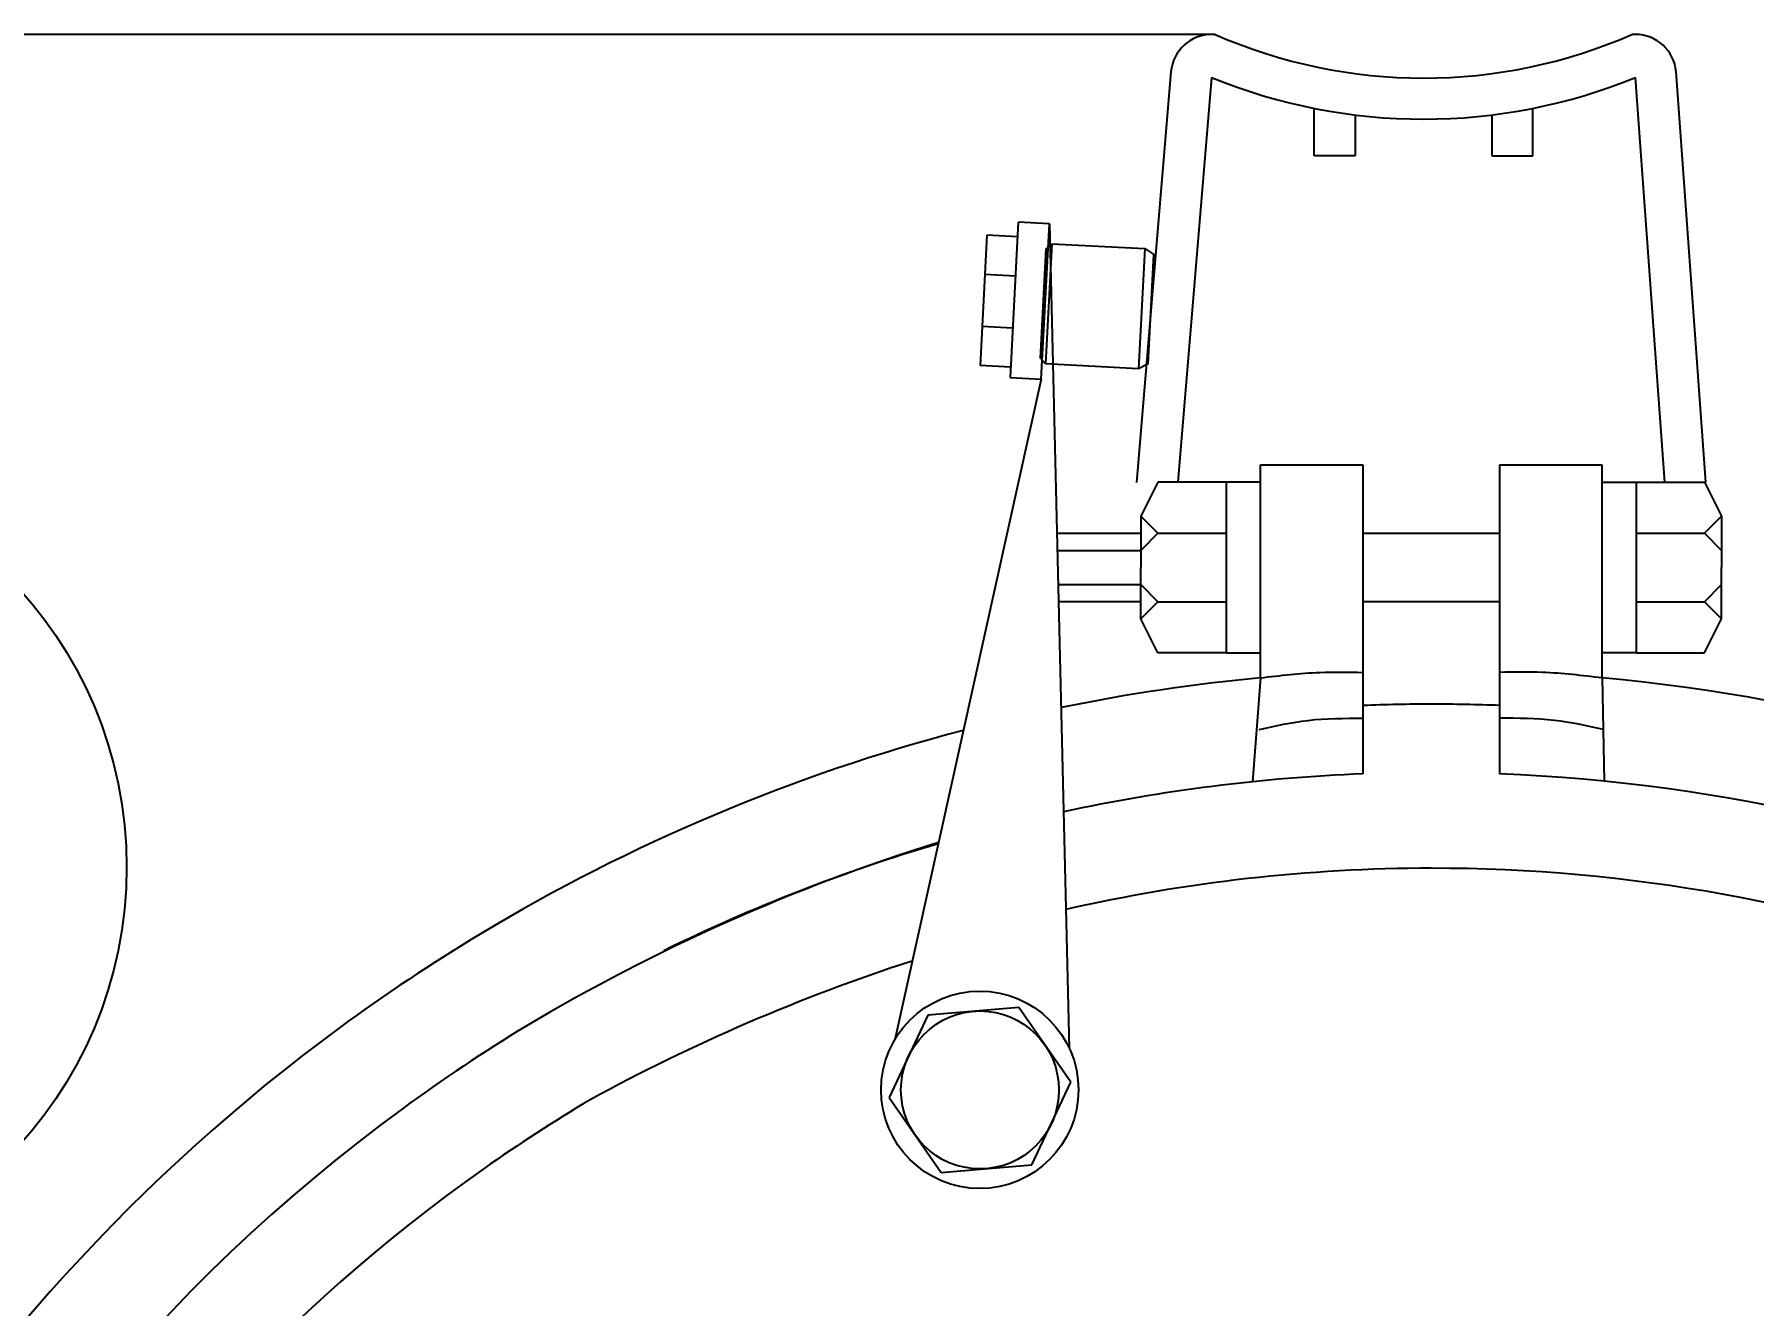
# Model space of a CAD drawing. Extents: x 4438 to 384502, y -178203 to -21188.
# Drawn here: x 381849.9 to 381997.7, y -173374.6 to -173265.3 of the extents above; entities that cross this region are included whole.
import ezdxf

# ---------------------------------------------------------------- set-up
doc = ezdxf.new("R2010")
doc.units = 0
doc.header["$LTSCALE"] = 8
doc.header["$MEASUREMENT"] = 0
doc.layers.get('0').update_dxf_attribs({"linetype": 'CONTINUOUS'})
doc.layers.get('DEFPOINTS').update_dxf_attribs({"linetype": 'CONTINUOUS'})
doc.layers.add('PL', color=5, linetype='CONTINUOUS')
doc.styles.add('DFT', font='simplex', dxfattribs={"width": 0.67, "bigfont": 'dft'})
doc.dimstyles.new('INTE$0', dxfattribs={"dimscale": 5, "dimtxt": 4, "dimasz": 3, "dimexe": 3, "dimexo": 0, "dimgap": 1, "dimtad": 1, "dimdec": 3, "dimdsep": 46, "dimtxsty": 'DFT', "dimcen": 0, "dimclrd": 3, "dimclre": 3, "dimclrt": 6, "dimadec": 0, "dimazin": 0, "dimtfac": 1, "dimtdec": 3, "dimtix": 1, "dimtmove": 1, "dimatfit": 0, "dimfxl": 1, "dimtolj": 1, "dimtzin": 0, "dimarcsym": 0})

# ---------------------------------------------------------------- blocks, each defined once
blk = doc.blocks.new('*D15')
at = {"color": 3, "lineweight": -2, "transparency": 16777216}
for p, q in [((381951.4, -173265.34), (381675.29, -173265.34)), ((381690.29, -173295.34), (381690.29, -173670.17)), ((381913.05, -173700.17), (381675.29, -173700.17))]:
    blk.add_line(p, q, dxfattribs=at)
at = {"color": 3, "transparency": 16777216}
for points in [[(381685.29, -173295.34), (381695.29, -173295.34), (381690.29, -173265.34)], [(381685.29, -173670.17), (381695.29, -173670.17), (381690.29, -173700.17)]]:
    blk.add_solid(points, dxfattribs=at)
at = {"layer": 'DEFPOINTS', "color": 0, "transparency": 16777216}
for p in [(381951.4, -173265.34), (381690.29, -173700.17), (381913.05, -173700.17)]:
    blk.add_point(p, dxfattribs=at)
at = {"color": 6, "transparency": 16777216, "insert": (381655.29, -173482.75), "char_height": 45, "attachment_point": 5, "rotation": 90, "style": 'DFT'}
blk.add_mtext('\\A1;895', dxfattribs=at)

msp = doc.modelspace()

# ---------------------------------------------------------------- linework, layer by layer
at = {"layer": 'PL', "color": 7, "ltscale": 0.5}
for p, q in [((381951.396, -173265.337), (381951.113, -173265.337)), ((381987.518, -173265.337), (381987.235, -173265.337)), ((381947.6, -173268.567), (381944.638, -173303.864)), ((381951.098, -173269.039), (381948.179, -173303.819)), ((381990.067, -173303.819), (381987.533, -173269.039)), ((381993.58, -173303.819), (381991.031, -173268.567)), ((381959.915, -173275.787), (381959.915, -173271.695)), ((381978.716, -173275.787), (381978.716, -173271.695)), ((381963.44, -173272.262), (381963.44, -173275.787)), ((381975.191, -173272.262), (381975.191, -173275.787)), ((381963.44, -173275.787), (381959.915, -173275.787)), ((381975.191, -173275.787), (381978.716, -173275.787)), ((381934.462, -173281.492), (381933.764, -173294.82)), ((381937.146, -173281.633), (381934.462, -173281.492)), ((381936.447, -173294.961), (381937.146, -173281.633)), ((381937.146, -173281.633), (381938.856, -173352.47)), ((381931.781, -173282.603), (381931.193, -173293.811)), ((381934.397, -173282.74), (381931.781, -173282.603)), ((381936.377, -173293.17), (381936.869, -173283.783)), ((381937.363, -173283.338), (381936.822, -173293.664)), ((381936.869, -173283.783), (381937.363, -173283.338)), ((381937.363, -173283.338), (381945.343, -173283.756)), ((381945.343, -173283.756), (381944.801, -173294.082)), ((381945.343, -173283.756), (381946.134, -173284.268)), ((381945.642, -173293.656), (381946.134, -173284.268)), ((381934.22, -173286.11), (381931.604, -173285.973)), ((381933.986, -173290.579), (381931.37, -173290.442)), ((381933.809, -173293.948), (381931.193, -173293.811)), ((381936.822, -173293.664), (381936.377, -173293.17)), ((381944.801, -173294.082), (381936.822, -173293.664)), ((381945.642, -173293.656), (381944.801, -173294.082)), ((381936.447, -173294.961), (381923.853, -173351.756)), ((381933.764, -173294.82), (381936.447, -173294.961)), ((381955.287, -173320.659), (381955.287, -173302.35)), ((381955.287, -173302.35), (381964.1, -173302.35)), ((381964.1, -173302.35), (381964.1, -173328.905)), ((381975.85, -173302.35), (381975.85, -173328.904)), ((381975.85, -173302.35), (381984.663, -173302.35)), ((381984.663, -173320.657), (381984.663, -173302.35)), ((381946.474, -173303.819), (381945.006, -173306.757)), ((381952.35, -173303.819), (381946.474, -173303.819)), ((381955.287, -173303.819), (381952.35, -173303.819)), ((381952.35, -173303.819), (381952.35, -173318.507)), ((381984.663, -173303.819), (381987.601, -173303.819)), ((381987.601, -173303.819), (381993.476, -173303.819)), ((381987.601, -173303.819), (381987.601, -173318.507)), ((381993.476, -173303.819), (381994.945, -173306.757)), ((381946.474, -173308.226), (381945.006, -173306.757)), ((381945.006, -173306.757), (381945.006, -173311.163)), ((381993.476, -173308.226), (381994.945, -173306.757)), ((381994.945, -173306.757), (381994.945, -173311.163)), ((381937.788, -173308.226), (381945.006, -173308.226)), ((381946.474, -173308.226), (381945.006, -173309.694)), ((381946.474, -173308.226), (381952.35, -173308.226)), ((381964.1, -173308.226), (381975.85, -173308.226)), ((381987.601, -173308.226), (381992.007, -173308.226)), ((381992.007, -173308.226), (381993.476, -173308.226)), ((381993.476, -173308.226), (381994.945, -173309.694)), ((381937.823, -173309.694), (381945.006, -173309.694)), ((381945.006, -173315.57), (381945.006, -173311.163)), ((381994.945, -173315.57), (381994.945, -173311.163)), ((381937.894, -173312.632), (381945.006, -173312.632)), ((381946.474, -173314.101), (381945.006, -173312.632)), ((381993.476, -173314.101), (381994.945, -173312.632)), ((381945.006, -173314.101), (381937.93, -173314.101)), ((381946.474, -173314.101), (381945.006, -173315.57)), ((381946.474, -173314.101), (381952.35, -173314.101)), ((381975.85, -173314.101), (381964.1, -173314.101)), ((381987.601, -173314.101), (381993.476, -173314.101)), ((381993.476, -173314.101), (381994.945, -173315.57)), ((381946.474, -173318.507), (381945.006, -173315.57)), ((381993.476, -173318.507), (381994.945, -173315.57)), ((381952.35, -173318.507), (381946.474, -173318.507)), ((381952.35, -173318.507), (381955.287, -173318.507)), ((381987.601, -173318.507), (381984.663, -173318.507)), ((381987.601, -173318.507), (381993.476, -173318.507)), ((381955.287, -173320.659), (381954.621, -173329.579)), ((381984.663, -173320.657), (381984.85, -173329.528)), ((381934.516, -173348.981), (381926.705, -173349.638)), ((381938.99, -173355.416), (381934.516, -173348.981)), ((381926.705, -173349.638), (381923.369, -173356.731)), ((381935.654, -173362.509), (381938.99, -173355.416)), ((381923.369, -173356.731), (381927.844, -173363.166)), ((381927.844, -173363.166), (381935.654, -173362.509))]:
    msp.add_line(p, q, dxfattribs=at)
at = {"layer": 'PL', "ltscale": 0.5}
msp.add_circle((381822.181, -173336.923), 35.637, dxfattribs=at)
at = {"layer": 'PL', "color": 7, "ltscale": 0.5}
for centre, radius in [((381931.167, -173356.061), 8.486), ((381931.18, -173356.073), 6.788)]:
    msp.add_circle(centre, radius, dxfattribs=at)
for centre, radius, start, end in [((381951.113, -173268.862), 3.525, 90, 175.2032), ((381969.315, -173224.518), 44.579, 246.29843, 293.70157), ((381987.518, -173268.862), 3.525, 4.7968, 90), ((381969.315, -173224.518), 48.104, 247.74581, 292.25419), ((381969.987, -173478.607), 158.631, 95.31688, 101.57796), ((381970.746, -173474.562), 154.534, 63.29789, 84.83303), ((381969.987, -173478.607), 155.693, 90, 92.16678), ((381969.987, -173478.607), 155.693, 87.84155, 90), ((381969.987, -173478.607), 158.631, 104.69361, 121.03172), ((381969.987, -173478.607), 149.818, 92.2518, 102.18467), ((381969.987, -173478.607), 149.818, 65.70221, 87.75686), ((381976.654, -173492.672), 165.308, 107.25784, 120.73599), ((381969.987, -173478.607), 149.818, 106.43939, 116.1309), ((381970.087, -173478.735), 141.721, 90.04251, 102.8501), ((381969.987, -173478.607), 141.592, 69.51177, 90.00184), ((381969.987, -173478.607), 158.631, 121.03172, 126.28314), ((381969.987, -173478.607), 149.818, 270, 63.81114), ((381975.283, -173499.065), 161.959, 107.95619, 118.63919), ((381969.987, -173478.607), 158.631, 126.28314, 217.56439), ((381969.987, -173478.607), 149.818, 121.29349, 126.18886), ((381969.987, -173478.607), 149.818, 126.18886, 242.37902), ((381970.087, -173478.735), 141.721, 120.7355, 125.11937), ((381970.087, -173478.735), 141.721, 125.11937, 175.36039)]:
    msp.add_arc(centre, radius, start, end, dxfattribs=at)
for points in [[(381955.289, -173320.651), (381960.402, -173320.178), (381964.102, -173320.179)], [(381984.663, -173320.657), (381979.551, -173320.182), (381975.85, -173320.182)], [(381955.195, -173325.087), (381959.385, -173324.302), (381964.101, -173324.12)], [(381984.756, -173325.092), (381980.566, -173324.306), (381975.85, -173324.122)]]:
    msp.add_spline(points, degree=3, dxfattribs=at)

# ---------------------------------------------------------------- dimensions: what is measured, and where the dimension line sits
at = {"color": 1}
dim = msp.add_linear_dim(base=(381690.289, -173700.169), p1=(381951.396, -173265.337), p2=(381913.048, -173700.169), angle=90, text='895', dimstyle='INTE$0', override={"dimtxt": 9, "dimasz": 6, "dimgap": 2.5, "dimdec": 2, "dimtdec": 2}, dxfattribs=at)
dim.commit()
dim.dimension.update_dxf_attribs({"geometry": '*D15', "text_midpoint": (381655.289, -173482.753)})

doc.saveas('drawing.dxf')
